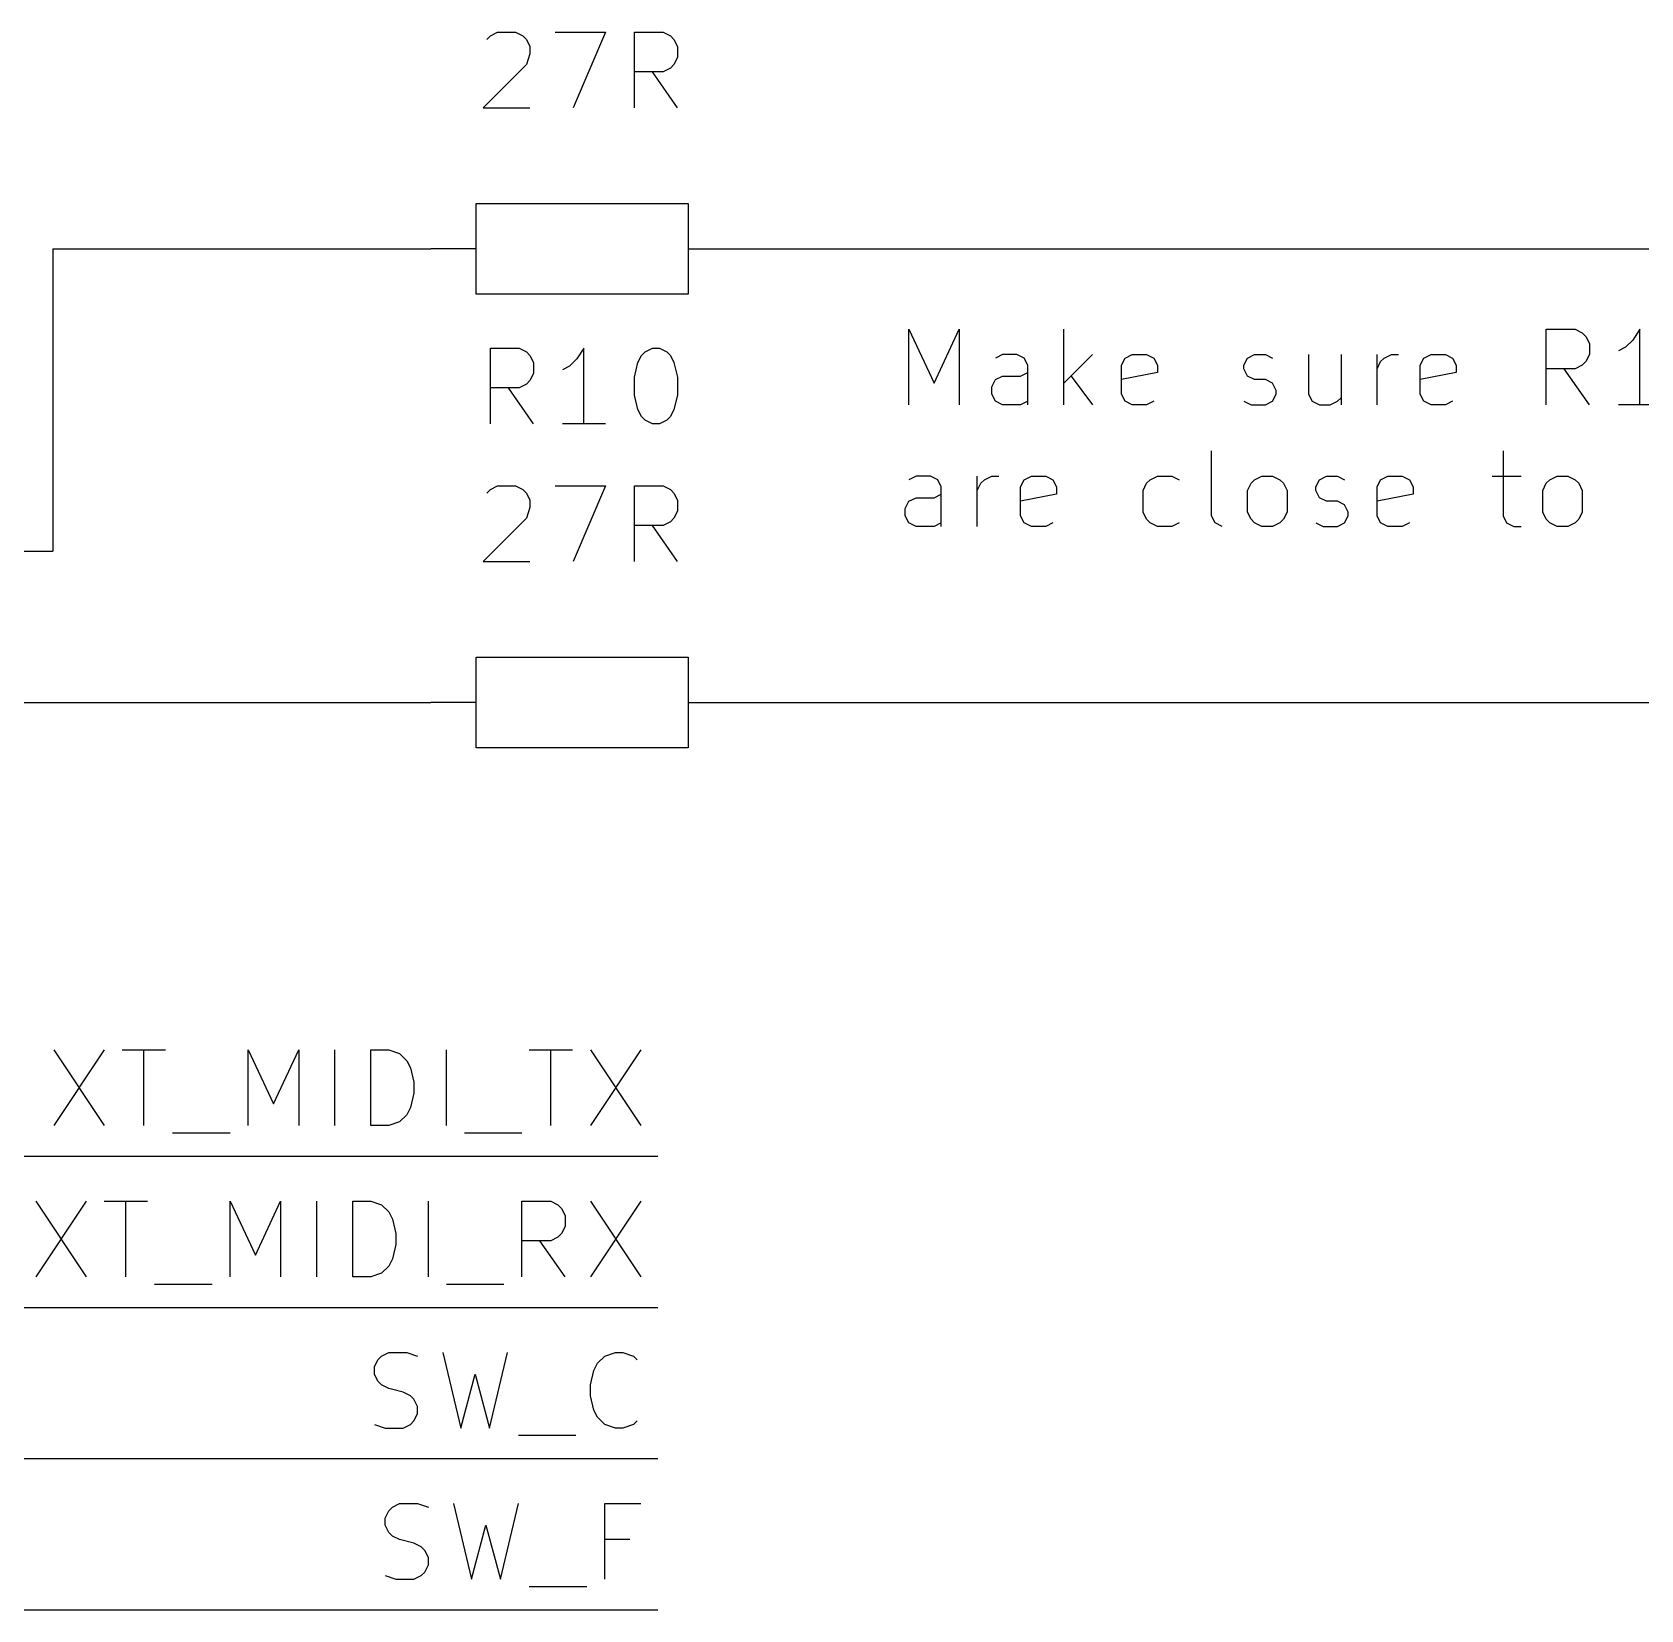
# Model space of a CAD drawing. Extents: x 0.4 to 11.3, y -7.9 to -0.4.
# Drawn here: x 9.236 to 10.3, y -3.1 to -2.057 of the extents above; entities that cross this region are included whole.
import ezdxf

# ---------------------------------------------------------------- set-up
doc = ezdxf.new("R2010")
doc.units = 0
doc.header["$MEASUREMENT"] = 0
for name, color, linetype in [('BLUE3', 171, 'CONTINUOUS'), ('CYAN2', 4, 'CONTINUOUS'), ('GRAY1', 251, 'CONTINUOUS'), ('GREEN3', 91, 'CONTINUOUS'), ('RED2', 1, 'CONTINUOUS')]:
    doc.layers.add(name, color=color, linetype=linetype)

msp = doc.modelspace()

# ---------------------------------------------------------------- linework, layer by layer
at = {"layer": 'BLUE3', "linetype": 'CONTINUOUS'}
for p, q in [((9.816, -2.3032), (9.816, -2.2532)), ((9.816, -2.2532), (9.8327, -2.2889)), ((9.8327, -2.2889), (9.8493, -2.2532)), ((9.8493, -2.2532), (9.8493, -2.3032)), ((9.9184, -2.3032), (9.9184, -2.2532)), ((10.2374, -2.3032), (10.2374, -2.2532)), ((10.2374, -2.2532), (10.2565, -2.2532)), ((10.2565, -2.2532), (10.2612, -2.2556)), ((10.2993, -2.2532), (10.2946, -2.2604)), ((10.2993, -2.3032), (10.2993, -2.2532)), ((10.2612, -2.2556), (10.2636, -2.258)), ((10.2636, -2.258), (10.266, -2.2627)), ((10.266, -2.2627), (10.266, -2.2699)), ((10.2898, -2.2651), (10.2851, -2.2675)), ((10.2946, -2.2604), (10.2898, -2.2651)), ((9.8779, -2.2699), (9.8732, -2.2723)), ((9.8874, -2.2699), (9.8779, -2.2699)), ((9.8922, -2.2723), (9.8874, -2.2699)), ((9.8946, -2.277), (9.8922, -2.2723)), ((9.9374, -2.2699), (9.9184, -2.2889)), ((9.9565, -2.277), (9.9589, -2.2723)), ((9.9589, -2.2723), (9.9636, -2.2699)), ((9.9636, -2.2699), (9.9732, -2.2699)), ((9.9732, -2.2699), (9.9779, -2.2723)), ((9.9779, -2.2723), (9.9803, -2.277)), ((10.0374, -2.277), (10.0398, -2.2723)), ((10.0398, -2.2723), (10.0446, -2.2699)), ((10.0446, -2.2699), (10.0517, -2.2699)), ((10.0517, -2.2699), (10.0565, -2.2723)), ((10.0803, -2.2699), (10.0803, -2.2961)), ((10.1017, -2.2699), (10.1017, -2.3032)), ((10.1255, -2.3032), (10.1255, -2.2699)), ((10.1255, -2.2794), (10.1279, -2.2746)), ((10.1279, -2.2746), (10.1303, -2.2723)), ((10.1303, -2.2723), (10.1351, -2.2699)), ((10.1351, -2.2699), (10.1398, -2.2699)), ((10.1541, -2.277), (10.1565, -2.2723)), ((10.1565, -2.2723), (10.1612, -2.2699)), ((10.1612, -2.2699), (10.1708, -2.2699)), ((10.1708, -2.2699), (10.1755, -2.2723)), ((10.1755, -2.2723), (10.1779, -2.277)), ((10.2636, -2.2746), (10.2612, -2.277)), ((10.266, -2.2699), (10.2636, -2.2746)), ((9.8708, -2.2913), (9.8732, -2.2865)), ((9.8732, -2.2865), (9.8779, -2.2842)), ((9.8779, -2.2842), (9.8898, -2.2842)), ((9.8898, -2.2842), (9.8946, -2.2818)), ((9.8946, -2.3032), (9.8946, -2.277)), ((9.9232, -2.2842), (9.9374, -2.3032)), ((9.9565, -2.2961), (9.9565, -2.277)), ((9.9803, -2.2818), (9.9565, -2.2865)), ((9.9803, -2.277), (9.9803, -2.2818)), ((10.0374, -2.2794), (10.0374, -2.277)), ((10.0398, -2.2842), (10.0374, -2.2794)), ((10.0446, -2.2865), (10.0398, -2.2842)), ((10.0517, -2.2865), (10.0446, -2.2865)), ((10.0565, -2.2889), (10.0517, -2.2865)), ((10.1541, -2.2961), (10.1541, -2.277)), ((10.1779, -2.2818), (10.1541, -2.2865)), ((10.1779, -2.277), (10.1779, -2.2818)), ((10.2565, -2.2794), (10.2374, -2.2794)), ((10.266, -2.3032), (10.2493, -2.2794)), ((10.2612, -2.277), (10.2565, -2.2794)), ((9.8708, -2.2961), (9.8708, -2.2913)), ((9.8732, -2.3008), (9.8708, -2.2961)), ((9.9589, -2.3008), (9.9565, -2.2961)), ((10.0589, -2.2937), (10.0565, -2.2889)), ((10.0565, -2.3008), (10.0589, -2.2961)), ((10.0589, -2.2961), (10.0589, -2.2937)), ((10.0803, -2.2961), (10.0827, -2.3008)), ((10.1565, -2.3008), (10.1541, -2.2961)), ((9.8779, -2.3032), (9.8732, -2.3008)), ((9.8898, -2.3032), (9.8779, -2.3032)), ((9.8946, -2.3008), (9.8898, -2.3032)), ((9.9636, -2.3032), (9.9589, -2.3008)), ((9.9732, -2.3032), (9.9636, -2.3032)), ((9.9779, -2.3008), (9.9732, -2.3032)), ((10.0374, -2.3008), (10.0422, -2.3032)), ((10.0422, -2.3032), (10.0517, -2.3032)), ((10.0517, -2.3032), (10.0565, -2.3008)), ((10.0827, -2.3008), (10.0874, -2.3032)), ((10.0874, -2.3032), (10.0946, -2.3032)), ((10.0946, -2.3032), (10.0993, -2.3008)), ((10.0993, -2.3008), (10.1017, -2.2985)), ((10.1612, -2.3032), (10.1565, -2.3008)), ((10.1708, -2.3032), (10.1612, -2.3032)), ((10.1755, -2.3008), (10.1708, -2.3032)), ((10.3136, -2.3032), (10.2851, -2.3032)), ((10.016, -2.3766), (10.016, -2.3337)), ((10.2089, -2.3337), (10.2089, -2.3766)), ((9.8208, -2.3504), (9.816, -2.3528)), ((9.8303, -2.3504), (9.8208, -2.3504)), ((9.8351, -2.3528), (9.8303, -2.3504)), ((9.8612, -2.3837), (9.8612, -2.3504)), ((9.866, -2.3528), (9.8708, -2.3504)), ((9.8708, -2.3504), (9.8755, -2.3504)), ((9.8922, -2.3528), (9.897, -2.3504)), ((9.897, -2.3504), (9.9065, -2.3504)), ((9.9065, -2.3504), (9.9112, -2.3528)), ((9.9755, -2.3528), (9.9803, -2.3504)), ((9.9803, -2.3504), (9.9898, -2.3504)), ((9.9898, -2.3504), (9.9946, -2.3528)), ((10.0446, -2.3528), (10.0493, -2.3504)), ((10.0493, -2.3504), (10.0565, -2.3504)), ((10.0565, -2.3504), (10.0612, -2.3528)), ((10.0874, -2.3528), (10.0922, -2.3504)), ((10.0922, -2.3504), (10.0993, -2.3504)), ((10.0993, -2.3504), (10.1041, -2.3528)), ((10.1279, -2.3528), (10.1327, -2.3504)), ((10.1327, -2.3504), (10.1422, -2.3504)), ((10.1422, -2.3504), (10.147, -2.3528)), ((10.2017, -2.3504), (10.2208, -2.3504)), ((10.2398, -2.3528), (10.2446, -2.3504)), ((10.2446, -2.3504), (10.2517, -2.3504)), ((10.2517, -2.3504), (10.2565, -2.3528)), ((9.8374, -2.3575), (9.8351, -2.3528)), ((9.8374, -2.3837), (9.8374, -2.3575)), ((9.8612, -2.3599), (9.8636, -2.3551)), ((9.8636, -2.3551), (9.866, -2.3528)), ((9.8898, -2.3575), (9.8922, -2.3528)), ((9.8898, -2.3766), (9.8898, -2.3575)), ((9.9112, -2.3528), (9.9136, -2.3575)), ((9.9136, -2.3575), (9.9136, -2.3623)), ((9.9708, -2.3599), (9.9732, -2.3551)), ((9.9708, -2.3742), (9.9708, -2.3599)), ((9.9732, -2.3551), (9.9755, -2.3528)), ((10.0398, -2.3599), (10.0422, -2.3551)), ((10.0398, -2.3742), (10.0398, -2.3599)), ((10.0422, -2.3551), (10.0446, -2.3528)), ((10.0612, -2.3528), (10.0636, -2.3551)), ((10.0636, -2.3551), (10.066, -2.3599)), ((10.066, -2.3599), (10.066, -2.3742)), ((10.0851, -2.3575), (10.0874, -2.3528)), ((10.0851, -2.3599), (10.0851, -2.3575)), ((10.0874, -2.3647), (10.0851, -2.3599)), ((10.1255, -2.3575), (10.1279, -2.3528)), ((10.1255, -2.3766), (10.1255, -2.3575)), ((10.147, -2.3528), (10.1493, -2.3575)), ((10.1493, -2.3575), (10.1493, -2.3623)), ((10.2351, -2.3599), (10.2374, -2.3551)), ((10.2351, -2.3742), (10.2351, -2.3599)), ((10.2374, -2.3551), (10.2398, -2.3528)), ((10.2565, -2.3528), (10.2589, -2.3551)), ((10.2589, -2.3551), (10.2612, -2.3599)), ((10.2612, -2.3599), (10.2612, -2.3742)), ((9.8136, -2.3718), (9.816, -2.367)), ((9.816, -2.367), (9.8208, -2.3647)), ((9.8208, -2.3647), (9.8327, -2.3647)), ((9.8327, -2.3647), (9.8374, -2.3623)), ((9.9136, -2.3623), (9.8898, -2.367)), ((10.0922, -2.367), (10.0874, -2.3647)), ((10.0993, -2.367), (10.0922, -2.367)), ((10.1041, -2.3694), (10.0993, -2.367)), ((10.1065, -2.3742), (10.1041, -2.3694)), ((10.1493, -2.3623), (10.1255, -2.367)), ((9.8136, -2.3766), (9.8136, -2.3718)), ((9.816, -2.3813), (9.8136, -2.3766)), ((9.8208, -2.3837), (9.816, -2.3813)), ((9.8374, -2.3813), (9.8327, -2.3837)), ((9.8922, -2.3813), (9.8898, -2.3766)), ((9.897, -2.3837), (9.8922, -2.3813)), ((9.9112, -2.3813), (9.9065, -2.3837)), ((9.9732, -2.3789), (9.9708, -2.3742)), ((9.9755, -2.3813), (9.9732, -2.3789)), ((9.9803, -2.3837), (9.9755, -2.3813)), ((9.9946, -2.3813), (9.9898, -2.3837)), ((10.0184, -2.3813), (10.016, -2.3766)), ((10.0232, -2.3837), (10.0184, -2.3813)), ((10.0422, -2.3789), (10.0398, -2.3742)), ((10.0446, -2.3813), (10.0422, -2.3789)), ((10.0493, -2.3837), (10.0446, -2.3813)), ((10.0612, -2.3813), (10.0565, -2.3837)), ((10.0636, -2.3789), (10.0612, -2.3813)), ((10.066, -2.3742), (10.0636, -2.3789)), ((10.0851, -2.3813), (10.0898, -2.3837)), ((10.0993, -2.3837), (10.1041, -2.3813)), ((10.1041, -2.3813), (10.1065, -2.3766)), ((10.1065, -2.3766), (10.1065, -2.3742)), ((10.1279, -2.3813), (10.1255, -2.3766)), ((10.1327, -2.3837), (10.1279, -2.3813)), ((10.147, -2.3813), (10.1422, -2.3837)), ((10.2089, -2.3766), (10.2112, -2.3813)), ((10.2112, -2.3813), (10.216, -2.3837)), ((10.2374, -2.3789), (10.2351, -2.3742)), ((10.2398, -2.3813), (10.2374, -2.3789)), ((10.2446, -2.3837), (10.2398, -2.3813)), ((10.2565, -2.3813), (10.2517, -2.3837)), ((10.2589, -2.3789), (10.2565, -2.3813)), ((10.2612, -2.3742), (10.2589, -2.3789)), ((9.8327, -2.3837), (9.8208, -2.3837)), ((9.9065, -2.3837), (9.897, -2.3837)), ((9.9898, -2.3837), (9.9803, -2.3837)), ((10.0565, -2.3837), (10.0493, -2.3837)), ((10.0898, -2.3837), (10.0993, -2.3837)), ((10.1422, -2.3837), (10.1327, -2.3837)), ((10.216, -2.3837), (10.2208, -2.3837)), ((10.2517, -2.3837), (10.2446, -2.3837))]:
    msp.add_line(p, q, dxfattribs=at)
at = {"layer": 'CYAN2', "linetype": 'CONTINUOUS'}
for p, q in [((9.5369, -2.0616), (9.5393, -2.0592)), ((9.5393, -2.0592), (9.544, -2.0568)), ((9.544, -2.0568), (9.556, -2.0568)), ((9.556, -2.0568), (9.5607, -2.0592)), ((9.5607, -2.0592), (9.5631, -2.0616)), ((9.5631, -2.0616), (9.5655, -2.0663)), ((9.5821, -2.0568), (9.6155, -2.0568)), ((9.6155, -2.0568), (9.594, -2.1068)), ((9.6345, -2.1068), (9.6345, -2.0568)), ((9.6345, -2.0568), (9.6536, -2.0568)), ((9.6536, -2.0568), (9.6583, -2.0592)), ((9.6583, -2.0592), (9.6607, -2.0616)), ((9.6607, -2.0616), (9.6631, -2.0663)), ((9.5655, -2.0711), (9.5631, -2.0782)), ((9.5655, -2.0663), (9.5655, -2.0711)), ((9.6631, -2.0735), (9.6607, -2.0782)), ((9.6631, -2.0663), (9.6631, -2.0735)), ((9.5631, -2.0782), (9.5345, -2.1068)), ((9.6536, -2.083), (9.6345, -2.083)), ((9.6631, -2.1068), (9.6464, -2.083)), ((9.6583, -2.0806), (9.6536, -2.083)), ((9.6607, -2.0782), (9.6583, -2.0806)), ((9.5345, -2.1068), (9.5655, -2.1068)), ((9.5393, -2.3158), (9.5393, -2.2658)), ((9.5393, -2.2658), (9.5583, -2.2658)), ((9.5583, -2.2658), (9.5631, -2.2682)), ((9.5631, -2.2682), (9.5655, -2.2706)), ((9.5655, -2.2706), (9.5679, -2.2753)), ((9.5679, -2.2753), (9.5679, -2.2825)), ((9.5964, -2.2729), (9.5917, -2.2777)), ((9.6012, -2.2658), (9.5964, -2.2729)), ((9.6012, -2.3158), (9.6012, -2.2658)), ((9.6345, -2.2849), (9.6369, -2.2753)), ((9.6369, -2.2753), (9.6393, -2.2706)), ((9.6393, -2.2706), (9.6417, -2.2682)), ((9.6417, -2.2682), (9.6464, -2.2658)), ((9.6464, -2.2658), (9.6512, -2.2658)), ((9.6512, -2.2658), (9.6559, -2.2682)), ((9.6559, -2.2682), (9.6583, -2.2706)), ((9.6583, -2.2706), (9.6607, -2.2753)), ((9.6607, -2.2753), (9.6631, -2.2849)), ((9.5679, -2.2825), (9.5655, -2.2872)), ((9.5917, -2.2777), (9.5869, -2.2801)), ((9.6345, -2.2968), (9.6345, -2.2849)), ((9.6631, -2.2849), (9.6631, -2.2968)), ((9.5583, -2.292), (9.5393, -2.292)), ((9.5679, -2.3158), (9.5512, -2.292)), ((9.5631, -2.2896), (9.5583, -2.292)), ((9.5655, -2.2872), (9.5631, -2.2896)), ((9.6369, -2.3063), (9.6345, -2.2968)), ((9.6631, -2.2968), (9.6607, -2.3063)), ((9.6393, -2.311), (9.6369, -2.3063)), ((9.6607, -2.3063), (9.6583, -2.311)), ((9.6155, -2.3158), (9.5869, -2.3158)), ((9.6417, -2.3134), (9.6393, -2.311)), ((9.6464, -2.3158), (9.6417, -2.3134)), ((9.6512, -2.3158), (9.6464, -2.3158)), ((9.6559, -2.3134), (9.6512, -2.3158)), ((9.6583, -2.311), (9.6559, -2.3134)), ((9.5369, -2.3616), (9.5393, -2.3592)), ((9.5393, -2.3592), (9.544, -2.3568)), ((9.544, -2.3568), (9.556, -2.3568)), ((9.556, -2.3568), (9.5607, -2.3592)), ((9.5607, -2.3592), (9.5631, -2.3616)), ((9.5821, -2.3568), (9.6155, -2.3568)), ((9.6155, -2.3568), (9.594, -2.4068)), ((9.6345, -2.4068), (9.6345, -2.3568)), ((9.6345, -2.3568), (9.6536, -2.3568)), ((9.6536, -2.3568), (9.6583, -2.3592)), ((9.6583, -2.3592), (9.6607, -2.3616)), ((9.5631, -2.3616), (9.5655, -2.3663)), ((9.5655, -2.3711), (9.5631, -2.3782)), ((9.5655, -2.3663), (9.5655, -2.3711)), ((9.6607, -2.3616), (9.6631, -2.3663)), ((9.6631, -2.3663), (9.6631, -2.3735)), ((9.5631, -2.3782), (9.5345, -2.4068)), ((9.6583, -2.3806), (9.6536, -2.383)), ((9.6607, -2.3782), (9.6583, -2.3806)), ((9.6631, -2.3735), (9.6607, -2.3782)), ((9.6536, -2.383), (9.6345, -2.383)), ((9.6631, -2.4068), (9.6464, -2.383)), ((9.5345, -2.4068), (9.5655, -2.4068))]:
    msp.add_line(p, q, dxfattribs=at)
at = {"layer": 'GRAY1', "linetype": 'CONTINUOUS'}
for p, q in [((9.2507, -2.7298), (9.284, -2.7798)), ((9.284, -2.7298), (9.2507, -2.7798)), ((9.2959, -2.7298), (9.3245, -2.7298)), ((9.3102, -2.7798), (9.3102, -2.7298)), ((9.3792, -2.7798), (9.3792, -2.7298)), ((9.3792, -2.7298), (9.3959, -2.7655)), ((9.3959, -2.7655), (9.4126, -2.7298)), ((9.4126, -2.7298), (9.4126, -2.7798)), ((9.4364, -2.7798), (9.4364, -2.7298)), ((9.4602, -2.7798), (9.4602, -2.7298)), ((9.4602, -2.7298), (9.4721, -2.7298)), ((9.4721, -2.7298), (9.4792, -2.7322)), ((9.4792, -2.7322), (9.484, -2.7369)), ((9.5102, -2.7798), (9.5102, -2.7298)), ((9.5649, -2.7298), (9.5935, -2.7298)), ((9.5792, -2.7798), (9.5792, -2.7298)), ((9.6054, -2.7298), (9.6387, -2.7798)), ((9.6387, -2.7298), (9.6054, -2.7798)), ((9.484, -2.7369), (9.4864, -2.7417)), ((9.4864, -2.7417), (9.4887, -2.7512)), ((9.4887, -2.7512), (9.4887, -2.7584)), ((9.4887, -2.7584), (9.4864, -2.7679)), ((9.484, -2.7727), (9.4792, -2.7774)), ((9.4864, -2.7679), (9.484, -2.7727)), ((9.3292, -2.7846), (9.3673, -2.7846)), ((9.4721, -2.7798), (9.4602, -2.7798)), ((9.4792, -2.7774), (9.4721, -2.7798)), ((9.5221, -2.7846), (9.5602, -2.7846)), ((9.2387, -2.8298), (9.2721, -2.8798)), ((9.2721, -2.8298), (9.2387, -2.8798)), ((9.284, -2.8298), (9.3126, -2.8298)), ((9.2983, -2.8798), (9.2983, -2.8298)), ((9.3673, -2.8798), (9.3673, -2.8298)), ((9.3673, -2.8298), (9.384, -2.8655)), ((9.384, -2.8655), (9.4006, -2.8298)), ((9.4006, -2.8298), (9.4006, -2.8798)), ((9.4245, -2.8798), (9.4245, -2.8298)), ((9.4483, -2.8798), (9.4483, -2.8298)), ((9.4483, -2.8298), (9.4602, -2.8298)), ((9.4602, -2.8298), (9.4673, -2.8322)), ((9.4673, -2.8322), (9.4721, -2.8369)), ((9.4721, -2.8369), (9.4745, -2.8417)), ((9.4983, -2.8798), (9.4983, -2.8298)), ((9.5602, -2.8798), (9.5602, -2.8298)), ((9.5602, -2.8298), (9.5792, -2.8298)), ((9.5792, -2.8298), (9.584, -2.8322)), ((9.584, -2.8322), (9.5864, -2.8346)), ((9.5864, -2.8346), (9.5887, -2.8393)), ((9.5887, -2.8393), (9.5887, -2.8465)), ((9.6054, -2.8298), (9.6387, -2.8798)), ((9.6387, -2.8298), (9.6054, -2.8798)), ((9.4745, -2.8417), (9.4768, -2.8512)), ((9.5887, -2.8465), (9.5864, -2.8512)), ((9.4768, -2.8584), (9.4745, -2.8679)), ((9.4768, -2.8512), (9.4768, -2.8584)), ((9.5792, -2.856), (9.5602, -2.856)), ((9.5887, -2.8798), (9.5721, -2.856)), ((9.584, -2.8536), (9.5792, -2.856)), ((9.5864, -2.8512), (9.584, -2.8536)), ((9.4745, -2.8679), (9.4721, -2.8727)), ((9.4602, -2.8798), (9.4483, -2.8798)), ((9.4673, -2.8774), (9.4602, -2.8798)), ((9.4721, -2.8727), (9.4673, -2.8774)), ((9.3173, -2.8846), (9.3554, -2.8846)), ((9.5102, -2.8846), (9.5483, -2.8846)), ((9.4626, -2.9393), (9.4649, -2.9346)), ((9.4649, -2.9346), (9.4673, -2.9322)), ((9.4673, -2.9322), (9.4721, -2.9298)), ((9.4721, -2.9298), (9.484, -2.9298)), ((9.484, -2.9298), (9.4911, -2.9322)), ((9.5078, -2.9298), (9.5197, -2.9798)), ((9.5387, -2.9798), (9.5507, -2.9298)), ((9.6102, -2.9369), (9.6149, -2.9322)), ((9.6149, -2.9322), (9.6221, -2.9298)), ((9.6221, -2.9298), (9.6268, -2.9298)), ((9.6268, -2.9298), (9.634, -2.9322)), ((9.634, -2.9322), (9.6364, -2.9346)), ((9.4626, -2.9441), (9.4626, -2.9393)), ((9.4649, -2.9488), (9.4626, -2.9441)), ((9.5197, -2.9798), (9.5292, -2.9441)), ((9.5292, -2.9441), (9.5387, -2.9798)), ((9.6054, -2.9512), (9.6078, -2.9417)), ((9.6078, -2.9417), (9.6102, -2.9369)), ((9.4673, -2.9512), (9.4649, -2.9488)), ((9.4721, -2.9536), (9.4673, -2.9512)), ((9.4816, -2.956), (9.4721, -2.9536)), ((9.4864, -2.9584), (9.4816, -2.956)), ((9.6054, -2.9584), (9.6054, -2.9512)), ((9.4887, -2.9608), (9.4864, -2.9584)), ((9.4911, -2.9655), (9.4887, -2.9608)), ((9.4911, -2.9703), (9.4911, -2.9655)), ((9.6078, -2.9679), (9.6054, -2.9584)), ((9.4626, -2.9774), (9.4697, -2.9798)), ((9.4816, -2.9798), (9.4864, -2.9774)), ((9.4864, -2.9774), (9.4887, -2.975)), ((9.4887, -2.975), (9.4911, -2.9703)), ((9.6102, -2.9727), (9.6078, -2.9679)), ((9.6149, -2.9774), (9.6102, -2.9727)), ((9.6221, -2.9798), (9.6149, -2.9774)), ((9.634, -2.9774), (9.6268, -2.9798)), ((9.6364, -2.975), (9.634, -2.9774)), ((9.4697, -2.9798), (9.4816, -2.9798)), ((9.5578, -2.9846), (9.5959, -2.9846)), ((9.6268, -2.9798), (9.6221, -2.9798)), ((9.4745, -3.0322), (9.4792, -3.0298)), ((9.4792, -3.0298), (9.4911, -3.0298)), ((9.4911, -3.0298), (9.4983, -3.0322)), ((9.5149, -3.0298), (9.5268, -3.0798)), ((9.5459, -3.0798), (9.5578, -3.0298)), ((9.6149, -3.0798), (9.6149, -3.0298)), ((9.6149, -3.0298), (9.6387, -3.0298)), ((9.4697, -3.0393), (9.4721, -3.0346)), ((9.4697, -3.0441), (9.4697, -3.0393)), ((9.4721, -3.0346), (9.4745, -3.0322)), ((9.4721, -3.0488), (9.4697, -3.0441)), ((9.4745, -3.0512), (9.4721, -3.0488)), ((9.4792, -3.0536), (9.4745, -3.0512)), ((9.5268, -3.0798), (9.5364, -3.0441)), ((9.5364, -3.0441), (9.5459, -3.0798)), ((9.4887, -3.056), (9.4792, -3.0536)), ((9.4935, -3.0584), (9.4887, -3.056)), ((9.4959, -3.0608), (9.4935, -3.0584)), ((9.4983, -3.0655), (9.4959, -3.0608)), ((9.6316, -3.0536), (9.6149, -3.0536)), ((9.4959, -3.075), (9.4983, -3.0703)), ((9.4983, -3.0703), (9.4983, -3.0655)), ((9.4697, -3.0774), (9.4768, -3.0798)), ((9.4768, -3.0798), (9.4887, -3.0798)), ((9.4887, -3.0798), (9.4935, -3.0774)), ((9.4935, -3.0774), (9.4959, -3.075)), ((9.5649, -3.0846), (9.603, -3.0846))]:
    msp.add_line(p, q, dxfattribs=at)
at = {"layer": 'GREEN3', "linetype": 'CONTINUOUS'}
for p, q in [((9.25, -2.2), (9.25, -2.4)), ((9.25, -2.2), (9.5, -2.2)), ((9.7, -2.2), (10.6, -2.2)), ((9, -2.4), (9.25, -2.4)), ((9, -2.5), (9.5, -2.5)), ((9.7, -2.5), (10.6, -2.5)), ((9, -2.8), (9.65, -2.8)), ((9, -2.9), (9.65, -2.9)), ((9, -3), (9.65, -3)), ((9, -3.1), (9.65, -3.1))]:
    msp.add_line(p, q, dxfattribs=at)
at = {"layer": 'RED2', "linetype": 'CONTINUOUS'}
for p, q in [((9.53, -2.23), (9.53, -2.17)), ((9.53, -2.17), (9.67, -2.17)), ((9.67, -2.17), (9.67, -2.23)), ((9.53, -2.2), (9.5, -2.2)), ((9.67, -2.2), (9.7, -2.2)), ((9.67, -2.23), (9.53, -2.23)), ((9.53, -2.53), (9.53, -2.47)), ((9.53, -2.47), (9.67, -2.47)), ((9.67, -2.47), (9.67, -2.53)), ((9.53, -2.5), (9.5, -2.5)), ((9.67, -2.5), (9.7, -2.5)), ((9.67, -2.53), (9.53, -2.53))]:
    msp.add_line(p, q, dxfattribs=at)

doc.saveas('drawing.dxf')
